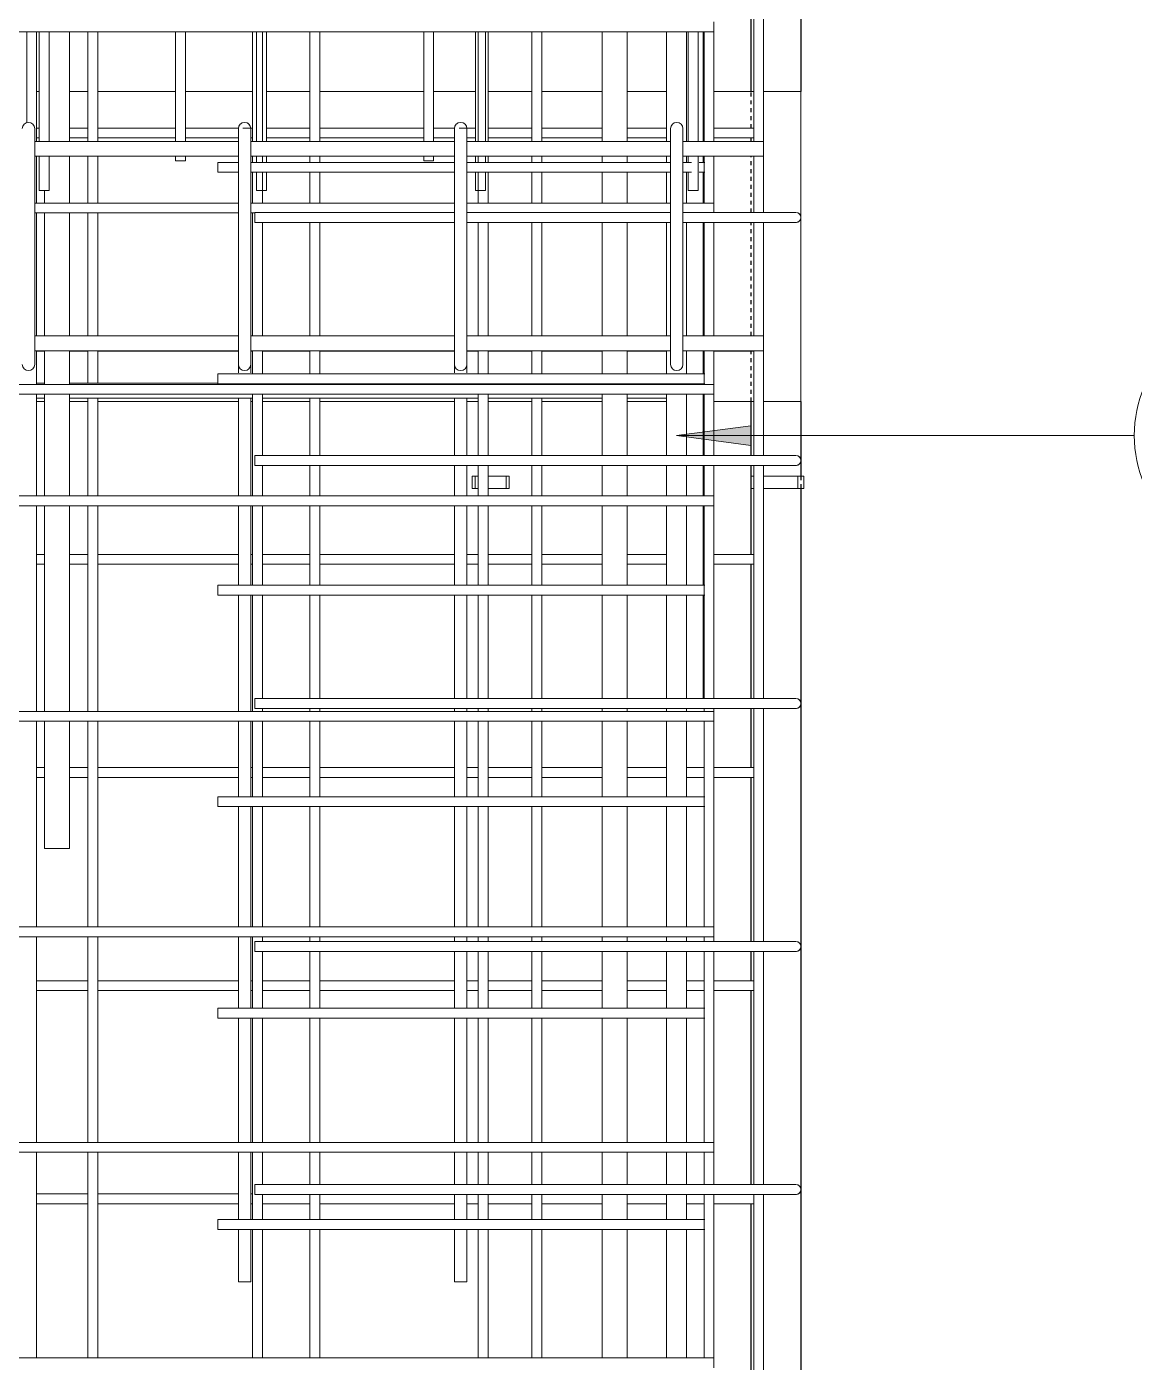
# Model space of a CAD drawing. Header units: millimetres. Extents: x 12491 to 23610, y -3081 to 6026.
# Drawn here: x 15491 to 16383, y 2286 to 3362 of the extents above; entities that cross this region are included whole.
import ezdxf

# ---------------------------------------------------------------- set-up
doc = ezdxf.new("R2010")
doc.units = ezdxf.units.MM
doc.linetypes.add('Dash', pattern=[6.36, 3.18, -3.18])
for name, color, linetype, lineweight in [('A-GENM', 13, 'Continuous', 18), ('A-WALL', 113, 'Continuous', 25), ('A-WALL-HDLN', 110, 'Dash', 25), ('S-BEAM', 12, 'Continuous', 18), ('S-RBAR', 171, 'Continuous', 18), ('S-RBAR-IDEN', 171, 'Continuous', 9)]:
    doc.layers.add(name, color=color, linetype=linetype, lineweight=lineweight)

# ---------------------------------------------------------------- blocks, each defined once
blk = doc.blocks.new('RR spread anchor face based - RR-SA-2_5-200-V2-Elevation Front 1')
at = {"layer": 'A-GENM'}
for p, q in [((15849.6, 630), (15852.1, 630)), ((15849.6, 620), (15849.6, 630)), ((15852.1, 630), (15854.6, 630)), ((15852.1, 620), (15852.1, 630)), ((15862.6, 630), (15877.1, 630)), ((15877.1, 630), (15879.6, 630)), ((15877.1, 620), (15877.1, 630)), ((15879.6, 630), (15879.6, 620)), ((15852.1, 620), (15849.6, 620)), ((15854.6, 620), (15852.1, 620)), ((15877.1, 620), (15862.6, 620)), ((15879.6, 620), (15877.1, 620))]:
    blk.add_line(p, q, dxfattribs=at)
blk = doc.blocks.new('RR spread anchor face based - RR-SA-2_5-250-1726823-Elevation Front 1')
at = {"layer": 'A-GENM'}
for p, q in [((16074.6, 1670), (16076.6, 1670)), ((16084.6, 1670), (16112.1, 1670)), ((16112.1, 1670), (16117.1, 1670)), ((16112.1, 1660), (16112.1, 1670)), ((16117.1, 1670), (16117.1, 1660)), ((16076.6, 1660), (16074.6, 1660)), ((16112.1, 1660), (16084.6, 1660)), ((16117.1, 1660), (16112.1, 1660))]:
    blk.add_line(p, q, dxfattribs=at)
blk = doc.blocks.new('M_Rebar Tag_rfa MARK - ARROW-794226-Elevation Front 1')
at = {"layer": 'S-RBAR-IDEN'}
blk.add_circle((16483.4, 3981.5), 100, dxfattribs=at)

msp = doc.modelspace()

# ---------------------------------------------------------------- hatches: boundary and pattern name
at = {"layer": 'S-RBAR-IDEN'}
msp.add_hatch(color=256, dxfattribs=at).paths.add_polyline_path([(16014.27606, 3032.70156), (16074.27606, 3024.80241), (16074.27606, 3040.60071)])

# ---------------------------------------------------------------- linework, layer by layer
at = {"layer": 'A-WALL'}
for p, q in [((16114.63777, 3660), (16114.63777, 3310)), ((16074.63777, 3310), (16074.63777, 3400.2)), ((16074.63777, 3016.6), (16074.63777, 3060)), ((16114.63777, 3060), (16114.63777, 3000)), ((16074.63777, 2936.96552), (16074.63777, 3008.6)), ((16114.63777, 2990), (16114.63777, 1670)), ((16074.63777, 2820.8), (16074.63777, 2928.96552)), ((16074.63777, 2765.2069), (16074.63777, 2812.8)), ((16074.63777, 2625), (16074.63777, 2757.2069)), ((16074.63777, 2593.44828), (16074.63777, 2617)), ((16074.63777, 2429.2), (16074.63777, 2585.44828)), ((16074.63777, 2249.93103), (16074.63777, 2413.68966))]:
    msp.add_line(p, q, dxfattribs=at)
at = {"layer": 'A-WALL-HDLN'}
for p, q in [((16074.63777, 3280.48276), (16074.63777, 3309.95039)), ((16074.63777, 3269.66917), (16074.63777, 3272.48276)), ((16074.63777, 3212.4), (16074.63777, 3257.66917)), ((16074.63777, 3113.07444), (16074.63777, 3204.4)), ((16074.63777, 3060.04961), (16074.63777, 3100.72414)), ((16114.63777, 2999.95039), (16114.63777, 2990.04961))]:
    msp.add_line(p, q, dxfattribs=at)
at = {"layer": 'S-BEAM'}
for p, q in [((15498.59817, 3310), (15500.71199, 3310)), ((15525.03777, 3310), (15539.97467, 3310)), ((15547.97467, 3310), (15610.58603, 3310)), ((15618.58603, 3310), (15672.59395, 3310)), ((15683.91859, 3310), (15718.84495, 3310)), ((15726.84495, 3310), (15810.57776, 3310)), ((15818.57776, 3310), (15852.37519, 3310)), ((15862.58973, 3310), (15897.71523, 3310)), ((15905.71523, 3310), (15954.5695, 3310)), ((15974.5695, 3310), (16006.33133, 3310)), ((16035.83179, 3310), (16036.58551, 3310)), ((16044.58551, 3310), (16076.58551, 3310)), ((16084.58551, 3310), (16114.63777, 3310)), ((16114.63777, 3310), (16114.63777, 3060)), ((15505.03777, 3060), (15498.59817, 3060)), ((15539.97467, 3060), (15525.03777, 3060)), ((15661.23232, 3060), (15547.97467, 3060)), ((15672.59395, 3060), (15671.23232, 3060)), ((15718.84495, 3060), (15680.59395, 3060)), ((15835.39802, 3060), (15726.84495, 3060)), ((15854.58973, 3060), (15845.39802, 3060)), ((15897.71523, 3060), (15862.58973, 3060)), ((15954.5695, 3060), (15905.71523, 3060)), ((16006.33133, 3060), (15974.5695, 3060)), ((16036.58551, 3060), (16035.83179, 3060)), ((16076.58551, 3060), (16044.58551, 3060)), ((16114.63777, 3060), (16084.58551, 3060))]:
    msp.add_line(p, q, dxfattribs=at)
at = {"layer": 'S-RBAR'}
for p, q in [((16076.58551, 3269.66917), (16076.58551, 3400.2)), ((16084.58551, 3269.66917), (16084.58551, 3400.2)), ((14944.37184, 3358.09926), (16044.58551, 3358.09926)), ((15490.59817, 3284.60241), (15490.59817, 3358.09926)), ((15498.59817, 3269.66917), (15498.59817, 3358.09926)), ((15500.71199, 3358.09926), (15500.71199, 3269.66917)), ((15508.71199, 3358.09926), (15508.71199, 3269.66917)), ((15525.03777, 3269.66917), (15525.03777, 3358.09926)), ((15539.97467, 3269.66917), (15539.97467, 3358.09926)), ((15547.97467, 3269.66917), (15547.97467, 3358.09926)), ((15610.58603, 3269.66917), (15610.58603, 3358.09926)), ((15618.58603, 3269.66917), (15618.58603, 3358.09926)), ((15672.59395, 3269.66917), (15672.59395, 3358.09926)), ((15675.91859, 3358.09926), (15675.91859, 3269.66917)), ((15680.59395, 3269.66917), (15680.59395, 3358.09926)), ((15683.91859, 3358.09926), (15683.91859, 3269.66917)), ((15718.84495, 3269.66917), (15718.84495, 3358.09926)), ((15726.84495, 3269.66917), (15726.84495, 3358.09926)), ((15810.57776, 3269.66917), (15810.57776, 3358.09926)), ((15818.57776, 3269.66917), (15818.57776, 3358.09926)), ((15852.37519, 3358.09926), (15852.37519, 3269.66917)), ((15854.58973, 3269.66917), (15854.58973, 3358.09926)), ((15860.37519, 3358.09926), (15860.37519, 3269.66917)), ((15862.58973, 3269.66917), (15862.58973, 3358.09926)), ((15897.71523, 3269.66917), (15897.71523, 3358.09926)), ((15905.71523, 3269.66917), (15905.71523, 3358.09926)), ((15954.5695, 3269.66917), (15954.5695, 3358.09926)), ((15974.5695, 3269.66917), (15974.5695, 3358.09926)), ((16006.33133, 3269.66917), (16006.33133, 3358.09926)), ((16022.33133, 3269.66917), (16022.33133, 3358.09926)), ((16023.83179, 3358.09926), (16023.83179, 3269.66917)), ((16031.83179, 3358.09926), (16031.83179, 3269.66917)), ((16035.83179, 3358.09926), (16035.83179, 3269.66917)), ((16036.58551, 3269.66917), (16036.58551, 3358.09926)), ((16044.58551, 3358.09926), (16044.58551, 3366.09926)), ((16044.58551, 3269.66917), (16044.58551, 3358.09926)), ((15497.06661, 3280), (15497.06661, 3245)), ((15498.59817, 3280.48276), (15500.71199, 3280.48276)), ((15498.59817, 3272.48276), (15500.71199, 3272.48276)), ((15525.03777, 3280.48276), (15539.97467, 3280.48276)), ((15525.03777, 3272.48276), (15539.97467, 3272.48276)), ((15547.97467, 3280.48276), (15610.58603, 3280.48276)), ((15547.97467, 3272.48276), (15610.58603, 3272.48276)), ((15618.58603, 3280.48276), (15661.29587, 3280.48276)), ((15618.58603, 3272.48276), (15661.23232, 3272.48276)), ((15661.23232, 3280), (15661.23232, 3245)), ((15664.89923, 3280.48276), (15672.59395, 3280.48276)), ((15671.23232, 3280), (15671.23232, 3245)), ((15671.23232, 3272.48276), (15672.59395, 3272.48276)), ((15683.91859, 3280.48276), (15718.84495, 3280.48276)), ((15683.91859, 3272.48276), (15718.84495, 3272.48276)), ((15726.84495, 3280.48276), (15810.57776, 3280.48276)), ((15726.84495, 3272.48276), (15810.57776, 3272.48276)), ((15818.57776, 3280.48276), (15835.46158, 3280.48276)), ((15818.57776, 3272.48276), (15835.39802, 3272.48276)), ((15835.39802, 3280), (15835.39802, 3245)), ((15839.06494, 3280.48276), (15852.37519, 3280.48276)), ((15845.39802, 3280), (15845.39802, 3245)), ((15845.39802, 3272.48276), (15852.37519, 3272.48276)), ((15862.58973, 3280.48276), (15897.71523, 3280.48276)), ((15862.58973, 3272.48276), (15897.71523, 3272.48276)), ((15905.71523, 3280.48276), (15954.5695, 3280.48276)), ((15905.71523, 3272.48276), (15954.5695, 3272.48276)), ((15974.5695, 3280.48276), (16006.33133, 3280.48276)), ((15974.5695, 3272.48276), (16006.33133, 3272.48276)), ((16009.56373, 3280), (16009.56373, 3245)), ((16019.56373, 3280), (16019.56373, 3245)), ((16035.83179, 3280.48276), (16036.58551, 3280.48276)), ((16035.83179, 3272.48276), (16036.58551, 3272.48276)), ((16044.58551, 3280.48276), (16076.58551, 3280.48276)), ((16044.58551, 3272.48276), (16076.58551, 3272.48276)), ((15661.23232, 3269.66917), (15497.06661, 3269.66917)), ((15835.39802, 3269.66917), (15671.23232, 3269.66917)), ((16009.56373, 3269.66917), (15845.39802, 3269.66917)), ((16084.5695, 3269.66917), (16019.56373, 3269.66917)), ((16084.5695, 3269.66917), (16084.5695, 3257.66917)), ((15661.23232, 3257.66917), (15497.06661, 3257.66917)), ((15498.59817, 3220.01981), (15498.59817, 3257.66917)), ((15500.71199, 3257.66917), (15500.71199, 3230)), ((15508.71199, 3257.66917), (15508.71199, 3230)), ((15525.03777, 3220.01981), (15525.03777, 3257.66917)), ((15539.97467, 3220.01981), (15539.97467, 3257.66917)), ((15547.97467, 3220.01981), (15547.97467, 3257.66917)), ((15610.58603, 3254), (15610.58603, 3257.66917)), ((15618.58603, 3254), (15610.58603, 3254)), ((15618.58603, 3254), (15618.58603, 3257.66917)), ((15661.23232, 3252.81828), (15644.58551, 3252.81828)), ((15644.58551, 3252.81828), (15644.58551, 3244.81828)), ((15835.39802, 3257.66917), (15671.23232, 3257.66917)), ((15835.39802, 3252.81828), (15671.23232, 3252.81828)), ((15672.59395, 3252.81828), (15672.59395, 3257.66917)), ((15675.91859, 3257.66917), (15675.91859, 3252.81828)), ((15680.59395, 3252.81828), (15680.59395, 3257.66917)), ((15683.91859, 3257.66917), (15683.91859, 3252.81828)), ((15718.84495, 3252.81828), (15718.84495, 3257.66917)), ((15726.84495, 3252.81828), (15726.84495, 3257.66917)), ((15810.57776, 3254), (15810.57776, 3257.66917)), ((15818.57776, 3254), (15810.57776, 3254)), ((15818.57776, 3254), (15818.57776, 3257.66917)), ((16009.56373, 3257.66917), (15845.39802, 3257.66917)), ((16004.58551, 3252.81828), (15845.39802, 3252.81828)), ((15852.37519, 3257.66917), (15852.37519, 3252.81828)), ((15854.58973, 3252.81828), (15854.58973, 3257.66917)), ((15860.37519, 3257.66917), (15860.37519, 3252.81828)), ((15862.58973, 3252.81828), (15862.58973, 3257.66917)), ((15897.71523, 3252.81828), (15897.71523, 3257.66917)), ((15905.71523, 3252.81828), (15905.71523, 3257.66917)), ((15954.5695, 3252.81828), (15954.5695, 3257.66917)), ((15974.5695, 3252.81828), (15974.5695, 3257.66917)), ((16004.58551, 3252.81828), (16009.78049, 3252.81828)), ((16006.33133, 3252.81828), (16006.33133, 3257.66917)), ((16084.5695, 3257.66917), (16019.56373, 3257.66917)), ((16019.77909, 3252.81828), (16026.36755, 3252.81828)), ((16022.33133, 3252.81828), (16022.33133, 3257.66917)), ((16023.83179, 3257.66917), (16023.83179, 3252.81828)), ((16031.83179, 3257.66917), (16031.83179, 3230)), ((16032.58295, 3252.81828), (16037.2443, 3252.81828)), ((16035.83179, 3257.66917), (16035.83179, 3252.81828)), ((16036.58551, 3220.01981), (16036.58551, 3257.66917)), ((16044.58551, 3220.01981), (16044.58551, 3257.66917)), ((16076.58551, 3212.4), (16076.58551, 3257.66917)), ((16084.58551, 3212.4), (16084.58551, 3257.66917)), ((15497.06661, 3125), (15497.06661, 3245)), ((15661.23232, 3244.81828), (15644.58551, 3244.81828)), ((15661.23232, 3125), (15661.23232, 3245)), ((15671.23232, 3125), (15671.23232, 3245)), ((15835.39802, 3244.81828), (15671.23232, 3244.81828)), ((15672.59395, 3220.01981), (15672.59395, 3244.81828)), ((15675.91859, 3244.81828), (15675.91859, 3230)), ((15680.59395, 3220.01981), (15680.59395, 3244.81828)), ((15683.91859, 3244.81828), (15683.91859, 3230)), ((15718.84495, 3220.01981), (15718.84495, 3244.81828)), ((15726.84495, 3220.01981), (15726.84495, 3244.81828)), ((15835.39802, 3125), (15835.39802, 3245)), ((15845.39802, 3125), (15845.39802, 3245)), ((16004.58551, 3244.81828), (15845.39802, 3244.81828)), ((15852.37519, 3244.81828), (15852.37519, 3230)), ((15854.58973, 3220.01981), (15854.58973, 3244.81828)), ((15860.37519, 3244.81828), (15860.37519, 3230)), ((15862.58973, 3220.01981), (15862.58973, 3244.81828)), ((15897.71523, 3220.01981), (15897.71523, 3244.81828)), ((15905.71523, 3220.01981), (15905.71523, 3244.81828)), ((15954.5695, 3220.01981), (15954.5695, 3244.81828)), ((15974.5695, 3220.01981), (15974.5695, 3244.81828)), ((16004.58551, 3244.81828), (16009.78049, 3244.81828)), ((16006.33133, 3220.01981), (16006.33133, 3244.81828)), ((16009.56373, 3125), (16009.56373, 3245)), ((16019.56373, 3125), (16019.56373, 3245)), ((16019.77909, 3244.81828), (16026.36755, 3244.81828)), ((16022.33133, 3220.01981), (16022.33133, 3244.81828)), ((16023.83179, 3244.81828), (16023.83179, 3230)), ((16032.58295, 3244.81828), (16037.2443, 3244.81828)), ((16035.83179, 3244.81828), (16035.83179, 3220.01981)), ((15500.71199, 3230), (15508.71199, 3230)), ((15505.03777, 3220.01981), (15505.03777, 3230)), ((15675.91859, 3230), (15683.91859, 3230)), ((15852.37519, 3230), (15860.37519, 3230)), ((16023.83179, 3230), (16031.83179, 3230)), ((15497.06661, 3220.01981), (15661.23232, 3220.01981)), ((15671.23232, 3220.01981), (15835.39802, 3220.01981)), ((15845.39802, 3220.01981), (16009.56373, 3220.01981)), ((16019.56373, 3220.01981), (16044.58551, 3220.01981)), ((16044.58551, 3212.4), (16044.58551, 3220.01981)), ((15497.06661, 3212.01981), (15661.23232, 3212.01981)), ((15498.59817, 3113.07444), (15498.59817, 3212.01981)), ((15505.03777, 3113.07444), (15505.03777, 3212.01981)), ((15525.03777, 3113.07444), (15525.03777, 3212.01981)), ((15539.97467, 3113.07444), (15539.97467, 3212.01981)), ((15547.97467, 3113.07444), (15547.97467, 3212.01981)), ((15671.23232, 3212.01981), (15674.5695, 3212.01981)), ((15672.59395, 3113.07444), (15672.59395, 3212.01981)), ((15674.5695, 3212.4), (15835.39802, 3212.4)), ((15674.5695, 3204.4), (15674.5695, 3212.4)), ((15845.39802, 3212.4), (16009.56373, 3212.4)), ((16019.56373, 3212.4), (16090.5695, 3212.4)), ((16110.5695, 3212.4), (16090.5695, 3212.4)), ((15674.5695, 3204.4), (15835.39802, 3204.4)), ((15680.59395, 3113.07444), (15680.59395, 3204.4)), ((15718.84495, 3113.07444), (15718.84495, 3204.4)), ((15726.84495, 3113.07444), (15726.84495, 3204.4)), ((15845.39802, 3204.4), (16009.56373, 3204.4)), ((15854.58973, 3113.07444), (15854.58973, 3204.4)), ((15862.58973, 3113.07444), (15862.58973, 3204.4)), ((15897.71523, 3113.07444), (15897.71523, 3204.4)), ((15905.71523, 3113.07444), (15905.71523, 3204.4)), ((15954.5695, 3113.07444), (15954.5695, 3204.4)), ((15974.5695, 3113.07444), (15974.5695, 3204.4)), ((16006.33133, 3113.07444), (16006.33133, 3204.4)), ((16019.56373, 3204.4), (16090.5695, 3204.4)), ((16022.33133, 3113.07444), (16022.33133, 3204.4)), ((16035.83179, 3204.4), (16035.83179, 3113.07444)), ((16036.58551, 3113.07444), (16036.58551, 3204.4)), ((16044.58551, 3113.07444), (16044.58551, 3204.4)), ((16076.58551, 3113.07444), (16076.58551, 3204.4)), ((16084.58551, 3113.07444), (16084.58551, 3204.4)), ((16110.5695, 3204.4), (16090.5695, 3204.4)), ((15497.06661, 3125), (15497.06661, 3090)), ((15661.23232, 3125), (15661.23232, 3090)), ((15671.23232, 3125), (15671.23232, 3090)), ((15835.39802, 3125), (15835.39802, 3090)), ((15845.39802, 3125), (15845.39802, 3090)), ((16009.56373, 3125), (16009.56373, 3090)), ((16019.56373, 3125), (16019.56373, 3090)), ((15661.23232, 3113.07444), (15497.06661, 3113.07444)), ((15835.39802, 3113.07444), (15671.23232, 3113.07444)), ((16009.56373, 3113.07444), (15845.39802, 3113.07444)), ((16084.5695, 3113.07444), (16019.56373, 3113.07444)), ((16084.5695, 3113.07444), (16084.5695, 3101.07444)), ((15661.23232, 3101.07444), (15497.06661, 3101.07444)), ((15498.59817, 3073.94035), (15498.59817, 3101.07444)), ((15498.59817, 3100.72414), (15505.03777, 3100.72414)), ((15505.03777, 3073.94035), (15505.03777, 3101.07444)), ((15525.03777, 3073.94035), (15525.03777, 3101.07444)), ((15525.03777, 3100.72414), (15539.97467, 3100.72414)), ((15539.97467, 3074.80184), (15539.97467, 3101.07444)), ((15547.97467, 3074.80184), (15547.97467, 3101.07444)), ((15547.97467, 3100.72414), (15661.23232, 3100.72414)), ((15835.39802, 3101.07444), (15671.23232, 3101.07444)), ((15671.23232, 3100.72414), (15672.59395, 3100.72414)), ((15672.59395, 3082.53437), (15672.59395, 3101.07444)), ((15680.59395, 3082.53437), (15680.59395, 3101.07444)), ((15680.59395, 3100.72414), (15718.84495, 3100.72414)), ((15718.84495, 3082.53437), (15718.84495, 3101.07444)), ((15726.84495, 3082.53437), (15726.84495, 3101.07444)), ((15726.84495, 3100.72414), (15835.39802, 3100.72414)), ((16009.56373, 3101.07444), (15845.39802, 3101.07444)), ((15845.39802, 3100.72414), (15854.58973, 3100.72414)), ((15854.58973, 3082.53437), (15854.58973, 3101.07444)), ((15862.58973, 3082.53437), (15862.58973, 3101.07444)), ((15862.58973, 3100.72414), (15897.71523, 3100.72414)), ((15897.71523, 3082.53437), (15897.71523, 3101.07444)), ((15905.71523, 3082.53437), (15905.71523, 3101.07444)), ((15905.71523, 3100.72414), (15954.5695, 3100.72414)), ((15954.5695, 3082.53437), (15954.5695, 3101.07444)), ((15974.5695, 3082.53437), (15974.5695, 3101.07444)), ((15974.5695, 3100.72414), (16006.33133, 3100.72414)), ((16006.33133, 3082.53437), (16006.33133, 3101.07444)), ((16084.5695, 3101.07444), (16019.56373, 3101.07444)), ((16022.33133, 3082.53437), (16022.33133, 3101.07444)), ((16035.83179, 3101.07444), (16035.83179, 3082.53437)), ((16035.83179, 3100.72414), (16036.58551, 3100.72414)), ((16036.58551, 3073.94035), (16036.58551, 3101.07444)), ((16044.58551, 3073.94035), (16044.58551, 3101.07444)), ((16044.58551, 3100.72414), (16076.58551, 3100.72414)), ((16076.58551, 3016.6), (16076.58551, 3101.07444)), ((16084.58551, 3016.6), (16084.58551, 3101.07444)), ((15661.23232, 3083.13428), (15661.23232, 3090)), ((15671.23232, 3083.13428), (15671.23232, 3090)), ((15835.39802, 3083.13428), (15835.39802, 3090)), ((15845.39802, 3083.13428), (15845.39802, 3090)), ((16004.58551, 3082.44655), (15644.58551, 3082.44655)), ((15644.58551, 3082.44655), (15644.58551, 3074.44655)), ((16004.58551, 3082.44655), (16037.2443, 3082.44655)), ((14944.37184, 3073.94035), (16044.58551, 3073.94035)), ((15505.03777, 3074.80184), (15498.59817, 3074.80184)), ((15644.58551, 3074.80184), (15525.03777, 3074.80184)), ((16004.58551, 3074.44655), (15644.58551, 3074.44655)), ((15672.59395, 3073.94035), (15672.59395, 3074.44655)), ((15680.59395, 3073.94035), (15680.59395, 3074.44655)), ((15854.58973, 3073.94035), (15854.58973, 3074.44655)), ((15862.58973, 3073.94035), (15862.58973, 3074.44655)), ((15954.5695, 3073.94035), (15954.5695, 3074.44655)), ((15974.5695, 3073.94035), (15974.5695, 3074.44655)), ((16004.58551, 3074.44655), (16037.2443, 3074.44655)), ((16006.33133, 3073.94035), (16006.33133, 3074.44655)), ((16022.33133, 3073.94035), (16022.33133, 3074.44655)), ((16035.83179, 3074.44655), (16035.83179, 3073.94035)), ((16044.58551, 3065.94035), (16044.58551, 3073.94035)), ((14944.37184, 3065.94035), (16044.58551, 3065.94035)), ((15498.59817, 2984.10805), (15498.59817, 3065.94035)), ((15505.03777, 3062.80184), (15498.59817, 3062.80184)), ((15505.03777, 2984.10805), (15505.03777, 3065.94035)), ((15525.03777, 2984.10805), (15525.03777, 3065.94035)), ((15672.59395, 3062.80184), (15525.03777, 3062.80184)), ((15539.97467, 2984.10805), (15539.97467, 3062.80184)), ((15547.97467, 2984.10805), (15547.97467, 3062.80184)), ((15661.23232, 3055), (15661.23232, 3063.09607)), ((15671.23232, 3055), (15671.23232, 3063.09607)), ((15672.59395, 2984.10805), (15672.59395, 3065.94035)), ((15680.59395, 3016.6), (15680.59395, 3065.94035)), ((15854.58973, 3062.80184), (15680.59395, 3062.80184)), ((15718.84495, 3016.6), (15718.84495, 3062.80184)), ((15726.84495, 3016.6), (15726.84495, 3062.80184)), ((15835.39802, 3055), (15835.39802, 3063.09607)), ((15845.39802, 3055), (15845.39802, 3063.09607)), ((15854.58973, 3016.6), (15854.58973, 3065.94035)), ((15862.58973, 3016.6), (15862.58973, 3065.94035)), ((15954.5695, 3062.80184), (15862.58973, 3062.80184)), ((15897.71523, 3016.6), (15897.71523, 3062.80184)), ((15905.71523, 3016.6), (15905.71523, 3062.80184)), ((15954.5695, 3016.6), (15954.5695, 3065.94035)), ((15974.5695, 3016.6), (15974.5695, 3065.94035)), ((16006.33133, 3062.80184), (15974.5695, 3062.80184)), ((16006.33133, 3016.6), (16006.33133, 3065.94035)), ((16022.33133, 3016.6), (16022.33133, 3065.94035)), ((16035.83179, 3065.94035), (16035.83179, 3016.6)), ((16036.58551, 3016.6), (16036.58551, 3065.94035)), ((16044.58551, 3016.6), (16044.58551, 3065.94035)), ((15661.23232, 2984.10805), (15661.23232, 3055)), ((15671.23232, 2984.10805), (15671.23232, 3055)), ((15835.39802, 3016.6), (15835.39802, 3055)), ((15845.39802, 3016.6), (15845.39802, 3055)), ((15674.5695, 3016.6), (16090.5695, 3016.6)), ((15674.5695, 3008.6), (15674.5695, 3016.6)), ((16110.5695, 3016.6), (16090.5695, 3016.6)), ((15674.5695, 3008.6), (16090.5695, 3008.6)), ((15680.59395, 2984.10805), (15680.59395, 3008.6)), ((15718.84495, 2984.10805), (15718.84495, 3008.6)), ((15726.84495, 2984.10805), (15726.84495, 3008.6)), ((15835.39802, 2984.10805), (15835.39802, 3008.6)), ((15845.39802, 2984.10805), (15845.39802, 3008.6)), ((15854.58973, 2984.10805), (15854.58973, 3008.6)), ((15862.58973, 2984.10805), (15862.58973, 3008.6)), ((15897.71523, 2984.10805), (15897.71523, 3008.6)), ((15905.71523, 2984.10805), (15905.71523, 3008.6)), ((15954.5695, 2984.10805), (15954.5695, 3008.6)), ((15974.5695, 2984.10805), (15974.5695, 3008.6)), ((16006.33133, 2984.10805), (16006.33133, 3008.6)), ((16022.33133, 2984.10805), (16022.33133, 3008.6)), ((16035.83179, 3008.6), (16035.83179, 2984.10805)), ((16036.58551, 2984.10805), (16036.58551, 3008.6)), ((16044.58551, 2984.10805), (16044.58551, 3008.6)), ((16076.58551, 2820.8), (16076.58551, 3008.6)), ((16084.58551, 2820.8), (16084.58551, 3008.6)), ((16110.5695, 3008.6), (16090.5695, 3008.6)), ((14870.5695, 2984.10805), (16044.58551, 2984.10805)), ((16044.58551, 2976.10805), (16044.58551, 2984.10805)), ((14832.49168, 2976.10805), (16044.58551, 2976.10805)), ((15498.59817, 2810.46373), (15498.59817, 2976.10805)), ((15505.03777, 2810.46373), (15505.03777, 2976.10805)), ((15525.03777, 2810.46373), (15525.03777, 2976.10805)), ((15539.97467, 2810.46373), (15539.97467, 2976.10805)), ((15547.97467, 2810.46373), (15547.97467, 2976.10805)), ((15661.23232, 2912.07483), (15661.23232, 2976.10805)), ((15671.23232, 2912.07483), (15671.23232, 2976.10805)), ((15672.59395, 2912.07483), (15672.59395, 2976.10805)), ((15680.59395, 2912.07483), (15680.59395, 2976.10805)), ((15718.84495, 2912.07483), (15718.84495, 2976.10805)), ((15726.84495, 2912.07483), (15726.84495, 2976.10805)), ((15835.39802, 2912.07483), (15835.39802, 2976.10805)), ((15845.39802, 2912.07483), (15845.39802, 2976.10805)), ((15854.58973, 2912.07483), (15854.58973, 2976.10805)), ((15862.58973, 2912.07483), (15862.58973, 2976.10805)), ((15897.71523, 2912.07483), (15897.71523, 2976.10805)), ((15905.71523, 2912.07483), (15905.71523, 2976.10805)), ((15954.5695, 2912.07483), (15954.5695, 2976.10805)), ((15974.5695, 2912.07483), (15974.5695, 2976.10805)), ((16006.33133, 2912.07483), (16006.33133, 2976.10805)), ((16022.33133, 2912.07483), (16022.33133, 2976.10805)), ((16035.83179, 2976.10805), (16035.83179, 2912.07483)), ((16036.58551, 2820.8), (16036.58551, 2976.10805)), ((16044.58551, 2820.8), (16044.58551, 2976.10805)), ((15498.59817, 2936.96552), (15505.03777, 2936.96552)), ((15498.59817, 2928.96552), (15505.03777, 2928.96552)), ((15525.03777, 2936.96552), (15539.97467, 2936.96552)), ((15525.03777, 2928.96552), (15539.97467, 2928.96552)), ((15547.97467, 2936.96552), (15661.23232, 2936.96552)), ((15547.97467, 2928.96552), (15661.23232, 2928.96552)), ((15671.23232, 2936.96552), (15672.59395, 2936.96552)), ((15671.23232, 2928.96552), (15672.59395, 2928.96552)), ((15680.59395, 2936.96552), (15718.84495, 2936.96552)), ((15680.59395, 2928.96552), (15718.84495, 2928.96552)), ((15726.84495, 2936.96552), (15835.39802, 2936.96552)), ((15726.84495, 2928.96552), (15835.39802, 2928.96552)), ((15845.39802, 2936.96552), (15854.58973, 2936.96552)), ((15845.39802, 2928.96552), (15854.58973, 2928.96552)), ((15862.58973, 2936.96552), (15897.71523, 2936.96552)), ((15862.58973, 2928.96552), (15897.71523, 2928.96552)), ((15905.71523, 2936.96552), (15954.5695, 2936.96552)), ((15905.71523, 2928.96552), (15954.5695, 2928.96552)), ((15974.5695, 2936.96552), (16006.33133, 2936.96552)), ((15974.5695, 2928.96552), (16006.33133, 2928.96552)), ((16035.83179, 2936.96552), (16036.58551, 2936.96552)), ((16035.83179, 2928.96552), (16036.58551, 2928.96552)), ((16044.58551, 2936.96552), (16076.58551, 2936.96552)), ((16044.58551, 2928.96552), (16076.58551, 2928.96552)), ((16004.58551, 2912.07483), (15644.58551, 2912.07483)), ((15644.58551, 2912.07483), (15644.58551, 2904.07483)), ((16004.58551, 2912.07483), (16037.2443, 2912.07483)), ((16004.58551, 2904.07483), (15644.58551, 2904.07483)), ((15661.23232, 2810.46373), (15661.23232, 2904.07483)), ((15671.23232, 2810.46373), (15671.23232, 2904.07483)), ((15672.59395, 2810.46373), (15672.59395, 2904.07483)), ((15680.59395, 2820.8), (15680.59395, 2904.07483)), ((15718.84495, 2820.8), (15718.84495, 2904.07483)), ((15726.84495, 2820.8), (15726.84495, 2904.07483)), ((15835.39802, 2820.8), (15835.39802, 2904.07483)), ((15845.39802, 2820.8), (15845.39802, 2904.07483)), ((15854.58973, 2820.8), (15854.58973, 2904.07483)), ((15862.58973, 2820.8), (15862.58973, 2904.07483)), ((15897.71523, 2820.8), (15897.71523, 2904.07483)), ((15905.71523, 2820.8), (15905.71523, 2904.07483)), ((15954.5695, 2820.8), (15954.5695, 2904.07483)), ((15974.5695, 2820.8), (15974.5695, 2904.07483)), ((16004.58551, 2904.07483), (16037.2443, 2904.07483)), ((16006.33133, 2820.8), (16006.33133, 2904.07483)), ((16022.33133, 2820.8), (16022.33133, 2904.07483)), ((16035.83179, 2904.07483), (16035.83179, 2820.8)), ((15674.5695, 2820.8), (16090.5695, 2820.8)), ((15674.5695, 2812.8), (15674.5695, 2820.8)), ((16110.5695, 2820.8), (16090.5695, 2820.8)), ((14844.21995, 2810.46373), (16044.58551, 2810.46373)), ((15674.5695, 2812.8), (16090.5695, 2812.8)), ((15680.59395, 2810.46373), (15680.59395, 2812.8)), ((15718.84495, 2810.46373), (15718.84495, 2812.8)), ((15726.84495, 2810.46373), (15726.84495, 2812.8)), ((15835.39802, 2810.46373), (15835.39802, 2812.8)), ((15845.39802, 2810.46373), (15845.39802, 2812.8)), ((15854.58973, 2810.46373), (15854.58973, 2812.8)), ((15862.58973, 2810.46373), (15862.58973, 2812.8)), ((15897.71523, 2810.46373), (15897.71523, 2812.8)), ((15905.71523, 2810.46373), (15905.71523, 2812.8)), ((15954.5695, 2810.46373), (15954.5695, 2812.8)), ((15974.5695, 2810.46373), (15974.5695, 2812.8)), ((16006.33133, 2810.46373), (16006.33133, 2812.8)), ((16022.33133, 2810.46373), (16022.33133, 2812.8)), ((16036.58551, 2810.46373), (16036.58551, 2812.8)), ((16044.58551, 2810.46373), (16044.58551, 2812.8)), ((16044.58551, 2802.46373), (16044.58551, 2810.46373)), ((16076.58551, 2625), (16076.58551, 2812.8)), ((16084.58551, 2625), (16084.58551, 2812.8)), ((16110.5695, 2812.8), (16090.5695, 2812.8)), ((14845.63057, 2802.46373), (16044.58551, 2802.46373)), ((15498.59817, 2636.81941), (15498.59817, 2802.46373)), ((15505.03777, 2700), (15505.03777, 2802.46373)), ((15525.03777, 2700), (15525.03777, 2802.46373)), ((15539.97467, 2636.81941), (15539.97467, 2802.46373)), ((15547.97467, 2636.81941), (15547.97467, 2802.46373)), ((15661.23232, 2741.7031), (15661.23232, 2802.46373)), ((15671.23232, 2741.7031), (15671.23232, 2802.46373)), ((15672.59395, 2741.7031), (15672.59395, 2802.46373)), ((15680.59395, 2741.7031), (15680.59395, 2802.46373)), ((15718.84495, 2741.7031), (15718.84495, 2802.46373)), ((15726.84495, 2741.7031), (15726.84495, 2802.46373)), ((15835.39802, 2741.7031), (15835.39802, 2802.46373)), ((15845.39802, 2741.7031), (15845.39802, 2802.46373)), ((15854.58973, 2741.7031), (15854.58973, 2802.46373)), ((15862.58973, 2741.7031), (15862.58973, 2802.46373)), ((15897.71523, 2741.7031), (15897.71523, 2802.46373)), ((15905.71523, 2741.7031), (15905.71523, 2802.46373)), ((15954.5695, 2741.7031), (15954.5695, 2802.46373)), ((15974.5695, 2741.7031), (15974.5695, 2802.46373)), ((16006.33133, 2741.7031), (16006.33133, 2802.46373)), ((16022.33133, 2741.7031), (16022.33133, 2802.46373)), ((16036.58551, 2636.81941), (16036.58551, 2802.46373)), ((16044.58551, 2636.81941), (16044.58551, 2802.46373)), ((15498.59817, 2765.2069), (15505.03777, 2765.2069)), ((15498.59817, 2757.2069), (15505.03777, 2757.2069)), ((15525.03777, 2765.2069), (15539.97467, 2765.2069)), ((15525.03777, 2757.2069), (15539.97467, 2757.2069)), ((15547.97467, 2765.2069), (15661.23232, 2765.2069)), ((15547.97467, 2757.2069), (15661.23232, 2757.2069)), ((15671.23232, 2765.2069), (15672.59395, 2765.2069)), ((15671.23232, 2757.2069), (15672.59395, 2757.2069)), ((15680.59395, 2765.2069), (15718.84495, 2765.2069)), ((15680.59395, 2757.2069), (15718.84495, 2757.2069)), ((15726.84495, 2765.2069), (15835.39802, 2765.2069)), ((15726.84495, 2757.2069), (15835.39802, 2757.2069)), ((15845.39802, 2765.2069), (15854.58973, 2765.2069)), ((15845.39802, 2757.2069), (15854.58973, 2757.2069)), ((15862.58973, 2765.2069), (15897.71523, 2765.2069)), ((15862.58973, 2757.2069), (15897.71523, 2757.2069)), ((15905.71523, 2765.2069), (15954.5695, 2765.2069)), ((15905.71523, 2757.2069), (15954.5695, 2757.2069)), ((15974.5695, 2765.2069), (16006.33133, 2765.2069)), ((15974.5695, 2757.2069), (16006.33133, 2757.2069)), ((16022.33133, 2765.2069), (16036.58551, 2765.2069)), ((16022.33133, 2757.2069), (16036.58551, 2757.2069)), ((16044.58551, 2765.2069), (16076.58551, 2765.2069)), ((16044.58551, 2757.2069), (16076.58551, 2757.2069)), ((16004.58551, 2741.7031), (15644.58551, 2741.7031)), ((15644.58551, 2741.7031), (15644.58551, 2733.7031)), ((16004.58551, 2733.7031), (15644.58551, 2733.7031)), ((15661.23232, 2636.81941), (15661.23232, 2733.7031)), ((15671.23232, 2636.81941), (15671.23232, 2733.7031)), ((15672.59395, 2636.81941), (15672.59395, 2733.7031)), ((15680.59395, 2636.81941), (15680.59395, 2733.7031)), ((15718.84495, 2636.81941), (15718.84495, 2733.7031)), ((15726.84495, 2636.81941), (15726.84495, 2733.7031)), ((15835.39802, 2636.81941), (15835.39802, 2733.7031)), ((15845.39802, 2636.81941), (15845.39802, 2733.7031)), ((15854.58973, 2636.81941), (15854.58973, 2733.7031)), ((15862.58973, 2636.81941), (15862.58973, 2733.7031)), ((15897.71523, 2636.81941), (15897.71523, 2733.7031)), ((15905.71523, 2636.81941), (15905.71523, 2733.7031)), ((15954.5695, 2636.81941), (15954.5695, 2733.7031)), ((15974.5695, 2636.81941), (15974.5695, 2733.7031)), ((16004.58551, 2741.7031), (16037.2443, 2741.7031)), ((16004.58551, 2733.7031), (16037.2443, 2733.7031)), ((16006.33133, 2636.81941), (16006.33133, 2733.7031)), ((16022.33133, 2636.81941), (16022.33133, 2733.7031)), ((15525.03777, 2700), (15505.03777, 2700)), ((14866.49168, 2636.81941), (16044.58551, 2636.81941)), ((16044.58551, 2628.81941), (16044.58551, 2636.81941)), ((14866.49168, 2628.81941), (16044.58551, 2628.81941)), ((15498.59817, 2463.17508), (15498.59817, 2628.81941)), ((15539.97467, 2463.17508), (15539.97467, 2628.81941)), ((15547.97467, 2463.17508), (15547.97467, 2628.81941)), ((15661.23232, 2571.33138), (15661.23232, 2628.81941)), ((15671.23232, 2571.33138), (15671.23232, 2628.81941)), ((15672.59395, 2571.33138), (15672.59395, 2628.81941)), ((15680.59395, 2625), (15680.59395, 2628.81941)), ((15718.84495, 2625), (15718.84495, 2628.81941)), ((15726.84495, 2625), (15726.84495, 2628.81941)), ((15835.39802, 2625), (15835.39802, 2628.81941)), ((15845.39802, 2625), (15845.39802, 2628.81941)), ((15854.58973, 2625), (15854.58973, 2628.81941)), ((15862.58973, 2625), (15862.58973, 2628.81941)), ((15897.71523, 2625), (15897.71523, 2628.81941)), ((15905.71523, 2625), (15905.71523, 2628.81941)), ((15954.5695, 2625), (15954.5695, 2628.81941)), ((15974.5695, 2625), (15974.5695, 2628.81941)), ((16006.33133, 2625), (16006.33133, 2628.81941)), ((16022.33133, 2625), (16022.33133, 2628.81941)), ((16036.58551, 2625), (16036.58551, 2628.81941)), ((16044.58551, 2625), (16044.58551, 2628.81941)), ((15674.5695, 2625), (16090.5695, 2625)), ((15674.5695, 2617), (15674.5695, 2625)), ((15674.5695, 2617), (16090.5695, 2617)), ((15680.59395, 2571.33138), (15680.59395, 2617)), ((15718.84495, 2571.33138), (15718.84495, 2617)), ((15726.84495, 2571.33138), (15726.84495, 2617)), ((15835.39802, 2571.33138), (15835.39802, 2617)), ((15845.39802, 2571.33138), (15845.39802, 2617)), ((15854.58973, 2571.33138), (15854.58973, 2617)), ((15862.58973, 2571.33138), (15862.58973, 2617)), ((15897.71523, 2571.33138), (15897.71523, 2617)), ((15905.71523, 2571.33138), (15905.71523, 2617)), ((15954.5695, 2571.33138), (15954.5695, 2617)), ((15974.5695, 2571.33138), (15974.5695, 2617)), ((16006.33133, 2571.33138), (16006.33133, 2617)), ((16022.33133, 2571.33138), (16022.33133, 2617)), ((16036.58551, 2463.17508), (16036.58551, 2617)), ((16044.58551, 2463.17508), (16044.58551, 2617)), ((16076.58551, 2429.2), (16076.58551, 2617)), ((16084.58551, 2429.2), (16084.58551, 2617)), ((16110.5695, 2625), (16090.5695, 2625)), ((16110.5695, 2617), (16090.5695, 2617)), ((15498.59817, 2593.44828), (15539.97467, 2593.44828)), ((15547.97467, 2593.44828), (15661.23232, 2593.44828)), ((15671.23232, 2593.44828), (15672.59395, 2593.44828)), ((15680.59395, 2593.44828), (15718.84495, 2593.44828)), ((15726.84495, 2593.44828), (15835.39802, 2593.44828)), ((15845.39802, 2593.44828), (15854.58973, 2593.44828)), ((15862.58973, 2593.44828), (15897.71523, 2593.44828)), ((15905.71523, 2593.44828), (15954.5695, 2593.44828)), ((15974.5695, 2593.44828), (16006.33133, 2593.44828)), ((16022.33133, 2593.44828), (16036.58551, 2593.44828)), ((16044.58551, 2593.44828), (16076.58551, 2593.44828)), ((15498.59817, 2585.44828), (15539.97467, 2585.44828)), ((15547.97467, 2585.44828), (15661.23232, 2585.44828)), ((15671.23232, 2585.44828), (15672.59395, 2585.44828)), ((15680.59395, 2585.44828), (15718.84495, 2585.44828)), ((15726.84495, 2585.44828), (15835.39802, 2585.44828)), ((15845.39802, 2585.44828), (15854.58973, 2585.44828)), ((15862.58973, 2585.44828), (15897.71523, 2585.44828)), ((15905.71523, 2585.44828), (15954.5695, 2585.44828)), ((15974.5695, 2585.44828), (16006.33133, 2585.44828)), ((16022.33133, 2585.44828), (16036.58551, 2585.44828)), ((16044.58551, 2585.44828), (16076.58551, 2585.44828)), ((16004.58551, 2571.33138), (15644.58551, 2571.33138)), ((15644.58551, 2571.33138), (15644.58551, 2563.33138)), ((16004.58551, 2563.33138), (15644.58551, 2563.33138)), ((15661.23232, 2463.17508), (15661.23232, 2563.33138)), ((15671.23232, 2463.17508), (15671.23232, 2563.33138)), ((15672.59395, 2463.17508), (15672.59395, 2563.33138)), ((15680.59395, 2463.17508), (15680.59395, 2563.33138)), ((15718.84495, 2463.17508), (15718.84495, 2563.33138)), ((15726.84495, 2463.17508), (15726.84495, 2563.33138)), ((15835.39802, 2463.17508), (15835.39802, 2563.33138)), ((15845.39802, 2463.17508), (15845.39802, 2563.33138)), ((15854.58973, 2463.17508), (15854.58973, 2563.33138)), ((15862.58973, 2463.17508), (15862.58973, 2563.33138)), ((15897.71523, 2463.17508), (15897.71523, 2563.33138)), ((15905.71523, 2463.17508), (15905.71523, 2563.33138)), ((15954.5695, 2463.17508), (15954.5695, 2563.33138)), ((15974.5695, 2463.17508), (15974.5695, 2563.33138)), ((16004.58551, 2571.33138), (16037.2443, 2571.33138)), ((16004.58551, 2563.33138), (16037.2443, 2563.33138)), ((16006.33133, 2463.17508), (16006.33133, 2563.33138)), ((16022.33133, 2463.17508), (16022.33133, 2563.33138)), ((14866.49168, 2463.17508), (16044.58551, 2463.17508)), ((14866.49168, 2455.17508), (16044.58551, 2455.17508)), ((15498.59817, 2289.53076), (15498.59817, 2455.17508)), ((15539.97467, 2289.53076), (15539.97467, 2455.17508)), ((15547.97467, 2289.53076), (15547.97467, 2455.17508)), ((15661.23232, 2400.95965), (15661.23232, 2455.17508)), ((15671.23232, 2400.95965), (15671.23232, 2455.17508)), ((15672.59395, 2400.95965), (15672.59395, 2455.17508)), ((15680.59395, 2429.2), (15680.59395, 2455.17508)), ((15718.84495, 2429.2), (15718.84495, 2455.17508)), ((15726.84495, 2429.2), (15726.84495, 2455.17508)), ((15835.39802, 2429.2), (15835.39802, 2455.17508)), ((15845.39802, 2429.2), (15845.39802, 2455.17508)), ((15854.58973, 2429.2), (15854.58973, 2455.17508)), ((15862.58973, 2429.2), (15862.58973, 2455.17508)), ((15897.71523, 2429.2), (15897.71523, 2455.17508)), ((15905.71523, 2429.2), (15905.71523, 2455.17508)), ((15954.5695, 2429.2), (15954.5695, 2455.17508)), ((15974.5695, 2429.2), (15974.5695, 2455.17508)), ((16006.33133, 2429.2), (16006.33133, 2455.17508)), ((16022.33133, 2429.2), (16022.33133, 2455.17508)), ((16036.58551, 2429.2), (16036.58551, 2455.17508)), ((16044.58551, 2455.17508), (16044.58551, 2463.17508)), ((16044.58551, 2429.2), (16044.58551, 2455.17508)), ((15498.59817, 2421.68966), (15539.97467, 2421.68966)), ((15547.97467, 2421.68966), (15661.23232, 2421.68966)), ((15671.23232, 2421.68966), (15672.59395, 2421.68966)), ((15674.5695, 2429.2), (16090.5695, 2429.2)), ((15674.5695, 2421.2), (15674.5695, 2429.2)), ((16110.5695, 2429.2), (16090.5695, 2429.2)), ((15498.59817, 2413.68966), (15539.97467, 2413.68966)), ((15547.97467, 2413.68966), (15661.23232, 2413.68966)), ((15671.23232, 2413.68966), (15672.59395, 2413.68966)), ((15674.5695, 2421.2), (16090.5695, 2421.2)), ((15680.59395, 2400.95965), (15680.59395, 2421.2)), ((15680.59395, 2413.68966), (15718.84495, 2413.68966)), ((15718.84495, 2400.95965), (15718.84495, 2421.2)), ((15726.84495, 2400.95965), (15726.84495, 2421.2)), ((15726.84495, 2413.68966), (15835.39802, 2413.68966)), ((15835.39802, 2400.95965), (15835.39802, 2421.2)), ((15845.39802, 2400.95965), (15845.39802, 2421.2)), ((15845.39802, 2413.68966), (15854.58973, 2413.68966)), ((15854.58973, 2400.95965), (15854.58973, 2421.2)), ((15862.58973, 2400.95965), (15862.58973, 2421.2)), ((15862.58973, 2413.68966), (15897.71523, 2413.68966)), ((15897.71523, 2400.95965), (15897.71523, 2421.2)), ((15905.71523, 2400.95965), (15905.71523, 2421.2)), ((15905.71523, 2413.68966), (15954.5695, 2413.68966)), ((15954.5695, 2400.95965), (15954.5695, 2421.2)), ((15974.5695, 2400.95965), (15974.5695, 2421.2)), ((15974.5695, 2413.68966), (16006.33133, 2413.68966)), ((16006.33133, 2400.95965), (16006.33133, 2421.2)), ((16022.33133, 2400.95965), (16022.33133, 2421.2)), ((16022.33133, 2413.68966), (16036.58551, 2413.68966)), ((16036.58551, 2289.53076), (16036.58551, 2421.2)), ((16044.58551, 2289.53076), (16044.58551, 2421.2)), ((16044.58551, 2413.68966), (16076.58551, 2413.68966)), ((16076.58551, 2233.4), (16076.58551, 2421.2)), ((16084.58551, 2233.4), (16084.58551, 2421.2)), ((16110.5695, 2421.2), (16090.5695, 2421.2)), ((16004.58551, 2400.95965), (15644.58551, 2400.95965)), ((15644.58551, 2400.95965), (15644.58551, 2392.95965)), ((16004.58551, 2400.95965), (16037.2443, 2400.95965)), ((16004.58551, 2392.95965), (15644.58551, 2392.95965)), ((15661.23232, 2350.77038), (15661.23232, 2392.95965)), ((15671.23232, 2350.77038), (15671.23232, 2392.95965)), ((15672.59395, 2289.53076), (15672.59395, 2392.95965)), ((15680.59395, 2289.53076), (15680.59395, 2392.95965)), ((15718.84495, 2289.53076), (15718.84495, 2392.95965)), ((15726.84495, 2289.53076), (15726.84495, 2392.95965)), ((15835.39802, 2350.77038), (15835.39802, 2392.95965)), ((15845.39802, 2350.77038), (15845.39802, 2392.95965)), ((15854.58973, 2289.53076), (15854.58973, 2392.95965)), ((15862.58973, 2289.53076), (15862.58973, 2392.95965)), ((15897.71523, 2289.53076), (15897.71523, 2392.95965)), ((15905.71523, 2289.53076), (15905.71523, 2392.95965)), ((15954.5695, 2289.53076), (15954.5695, 2392.95965)), ((15974.5695, 2289.53076), (15974.5695, 2392.95965)), ((16004.58551, 2392.95965), (16037.2443, 2392.95965)), ((16006.33133, 2289.53076), (16006.33133, 2392.95965)), ((16022.33133, 2289.53076), (16022.33133, 2392.95965)), ((15671.23232, 2350.77038), (15661.23232, 2350.77038)), ((15845.39802, 2350.77038), (15835.39802, 2350.77038)), ((14874.50772, 2289.53076), (16044.58551, 2289.53076)), ((16044.58551, 2281.53076), (16044.58551, 2289.53076))]:
    msp.add_line(p, q, dxfattribs=at)
for centre, radius, start, end in [((15492.06661, 3280), 5, 0, 180), ((15666.23232, 3280), 5, 0, 180), ((15666.23232, 3280), 5, 120, 150), ((15666.23232, 3280), 5, 30, 60), ((15840.39802, 3280), 5, 0, 180), ((15840.39802, 3280), 5, 120, 150), ((15840.39802, 3280), 5, 30, 60), ((16014.56373, 3280), 5, 0, 180), ((15666.23232, 3280), 5, 0, 15), ((15840.39802, 3280), 5, 0, 15), ((16110.5695, 3208.4), 4, 270, 90), ((16110.5695, 3208.4), 4, 15, 60), ((16110.5695, 3208.4), 4, 300, 345), ((16110.5695, 3208.4), 4, 270, 285), ((15492.06661, 3090), 5, 180, 360), ((15666.23232, 3090), 5, 180, 360), ((15840.39802, 3090), 5, 180, 360), ((16014.56373, 3090), 5, 180, 360), ((16110.5695, 3012.6), 4, 270, 90), ((16110.5695, 3012.6), 4, 15, 60), ((16110.5695, 3012.6), 4, 270, 285), ((16110.5695, 3012.6), 4, 300, 345), ((16110.5695, 2816.8), 4, 270, 90), ((16110.5695, 2816.8), 4, 15, 60), ((16110.5695, 2816.8), 4, 270, 285), ((16110.5695, 2816.8), 4, 300, 345), ((16110.5695, 2621), 4, 270, 90), ((16110.5695, 2621), 4, 270, 285), ((16110.5695, 2621), 4, 15, 60), ((16110.5695, 2621), 4, 300, 345), ((16110.5695, 2425.2), 4, 270, 90), ((16110.5695, 2425.2), 4, 270, 285), ((16110.5695, 2425.2), 4, 15, 60), ((16110.5695, 2425.2), 4, 300, 345)]:
    msp.add_arc(centre, radius, start, end, dxfattribs=at)
at = {"layer": 'S-RBAR-IDEN'}
for p, q in [((16074.27606, 3040.60071), (16014.27606, 3032.70156)), ((16074.27606, 3024.80241), (16074.27606, 3040.60071)), ((16014.27606, 3032.70156), (16074.27606, 3024.80241)), ((16014.27606, 3032.70156), (16383.37299, 3032.70156))]:
    msp.add_line(p, q, dxfattribs=at)

# ---------------------------------------------------------------- block references
at = {"layer": 'A-GENM'}
for name, p in [('RR spread anchor face based - RR-SA-2_5-200-V2-Elevation Front 1', (0, 2370)), ('RR spread anchor face based - RR-SA-2_5-250-1726823-Elevation Front 1', (0, 1330))]:
    msp.add_blockref(name, p, dxfattribs=at)
at = {"layer": 'S-RBAR-IDEN'}
msp.add_blockref('M_Rebar Tag_rfa MARK - ARROW-794226-Elevation Front 1', (0, -948.80453), dxfattribs=at)

doc.saveas('drawing.dxf')
